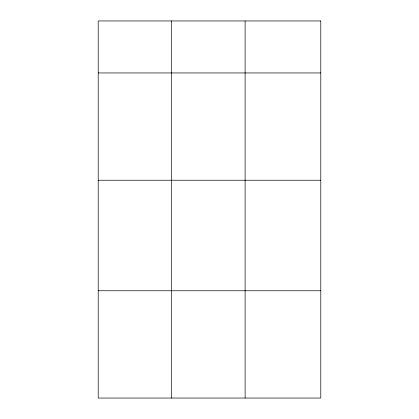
<?xml version="1.0" encoding="UTF-8"?>
<svg xmlns="http://www.w3.org/2000/svg" width="419" height="419" viewBox="0 0 419 419"><rect width="100%" height="100%" fill="white"/><g stroke="black" fill="none" stroke-linecap="round" stroke-linejoin="round"><path stroke-width="0.63" d="M98.208 72.953L320.792 72.953M98.208 180.233L320.792 180.233M98.208 290.765L320.792 290.765M245.115 20.95L245.115 398.05M171.659 20.95L171.659 398.05M320.792 20.95L98.208 20.95L98.208 398.05L320.792 398.05L320.792 20.95"/></g></svg>
